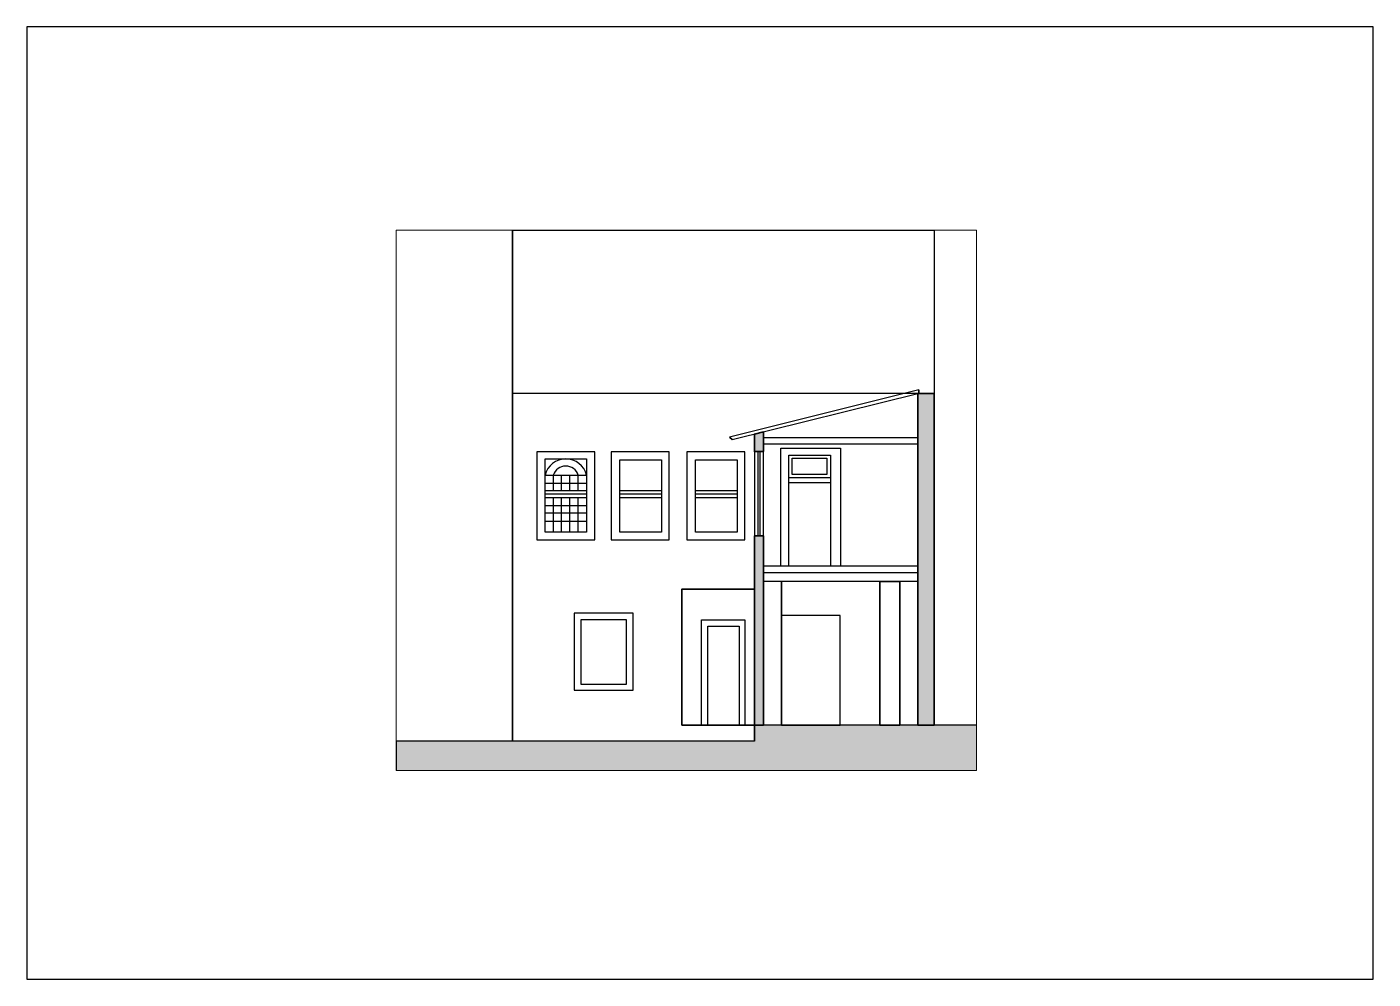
# Paper-space layout 'Layout1' of a CAD drawing. Header units: millimetres. Extents: x 21 to 318, y 103 to 313.
# The model-space entities are those that its viewports show. They can reach past a viewport. Long polylines and large blocks are cut down to what shows.
import ezdxf

# ---------------------------------------------------------------- set-up
doc = ezdxf.new("R2010")
doc.units = ezdxf.units.MM
for name, color, linetype, lineweight in [('A-ALV-___-___-EXI', 250, 'Continuous', 35), ('A-BAS-___-___-EXI', 250, 'Continuous', 25), ('A-COB-___-___-EXI', 250, 'Continuous', 25), ('A-JAN-___-___-EXI', 250, 'Continuous', 25), ('A-PIS-___-___-EXI', 250, 'Continuous', 25), ('A-POR-___-___-EXI', 250, 'Continuous', 25)]:
    doc.layers.add(name, color=color, linetype=linetype, lineweight=lineweight)

# ---------------------------------------------------------------- blocks, each defined once
blk = doc.blocks.new('A4 HORIZONTAL - A4-23057379-Não nomeada')
at = {"layer": 'A-JAN-___-___-EXI'}
for p, q in [((317.79, 313), (20.79, 313)), ((20.79, 313), (20.79, 103)), ((317.79, 103), (317.79, 313)), ((20.79, 103), (317.79, 103))]:
    blk.add_line(p, q, dxfattribs=at)

msp = doc.modelspace()

# ---------------------------------------------------------------- hatches: boundary and pattern name
at = {"layer": 'A-ALV-___-___-EXI'}
h = msp.add_hatch(color=11, dxfattribs=at)
h.paths.add_polyline_path([(-149079, -12016), (-149079, -4696), (-149439, -4696), (-149439, -12016)])
h.paths.add_polyline_path([(-153043, -12016), (-152843, -12016), (-152843, -7836), (-153043, -7836)])
h.paths.add_polyline_path([(-152843, -5980), (-152843, -5545), (-153043, -5594), (-153043, -5980)])
at = {"layer": 'A-BAS-___-___-EXI', "true_color": 0xcb9898}
msp.add_hatch(color=253, dxfattribs=at).paths.add_polyline_path([(-148143, -13016), (-148143, -12016), (-153043, -12016), (-153043, -12367), (-160943, -12367), (-160943, -13016)])

# ---------------------------------------------------------------- linework, layer by layer
at = {"layer": 'A-ALV-___-___-EXI'}
for p, q in [((-158379, -12367), (-158379, -1096)), ((-149439, -4696), (-149439, -12016)), ((-149414, -4639), (-149414, -4619)), ((-149414, -4696), (-149414, -4639)), ((-153591, -5660), (-153534, -5717)), ((-152843, -5980), (-153043, -5980)), ((-153043, -7836), (-152843, -7836)), ((-152843, -7836), (-153043, -7836)), ((-153043, -7836), (-153043, -12016)), ((-152843, -12016), (-152843, -7836)), ((-152447, -12016), (-152447, -8846)), ((-152447, -9596), (-152447, -12016)), ((-153043, -12016), (-152843, -12016)), ((-153043, -12016), (-153043, -12367))]:
    msp.add_line(p, q, dxfattribs=at)
msp.add_lwpolyline([(-149439, -12016), (-149079, -12016), (-149079, -4696), (-149439, -4696)], dxfattribs=at)
for points in [[(-152843, -5980), (-152843, -5545), (-153043, -5594), (-153043, -5980)], [(-150274, -8846), (-150274, -12016), (-149835, -12016), (-149835, -8846)], [(-154643, -12016), (-154643, -9016), (-153043, -9016), (-153043, -12016)]]:
    msp.add_lwpolyline(points, close=True, dxfattribs=at)
at = {"layer": 'A-BAS-___-___-EXI'}
for p, q in [((-149439, -12016), (-152843, -12016)), ((-152447, -12016), (-151147, -12016)), ((-148143, -12016), (-149079, -12016)), ((-148143, -13016), (-148143, -12016)), ((-153043, -12367), (-160943, -12367)), ((-160943, -12367), (-160943, -13016)), ((-160943, -13016), (-148143, -13016))]:
    msp.add_line(p, q, dxfattribs=at)
at = {"layer": 'A-COB-___-___-EXI'}
for p, q in [((-158379, -1096), (-149079, -1096)), ((-149079, -1096), (-149079, -4696)), ((-149079, -4696), (-158379, -4696)), ((-149414, -4619), (-153591, -5660)), ((-153534, -5717), (-149439, -4696))]:
    msp.add_line(p, q, dxfattribs=at)
msp.add_lwpolyline([(-149439, -5807), (-149439, -5678), (-152843, -5678), (-152843, -5807)], close=True, dxfattribs=at)
at = {"layer": 'A-JAN-___-___-EXI'}
for p, q in [((-156203, -5985), (-156203, -7925)), ((-154923, -5985), (-156203, -5985)), ((-154923, -7925), (-154923, -5985)), ((-153043, -5980), (-153043, -7836)), ((-152843, -7836), (-152843, -5980)), ((-157295, -6841), (-157295, -6501)), ((-157112, -6841), (-157112, -6501)), ((-156746, -6681), (-157660, -6681)), ((-157660, -6841), (-156746, -6841)), ((-156746, -6921), (-157660, -6921)), ((-156746, -7002), (-157660, -7002)), ((-157478, -7002), (-157478, -7759)), ((-157295, -7759), (-157295, -7002)), ((-157112, -7759), (-157112, -7002)), ((-156929, -7759), (-156929, -7002)), ((-156011, -6841), (-155091, -6841)), ((-155091, -6921), (-156011, -6921)), ((-155091, -7002), (-156011, -7002)), ((-154341, -6841), (-153421, -6841)), ((-153421, -6921), (-154341, -6921)), ((-153421, -7002), (-154341, -7002)), ((-156746, -7179), (-157660, -7179)), ((-156746, -7339), (-157660, -7339)), ((-156746, -7519), (-157660, -7519)), ((-156203, -7925), (-154923, -7925))]:
    msp.add_line(p, q, dxfattribs=at)
for points in [[(-156563, -7925), (-156563, -5985), (-157843, -5985), (-157843, -7925)], [(-156746, -7759), (-157660, -7759), (-157660, -6139), (-156746, -6139)], [(-154923, -7925), (-154923, -5985), (-156203, -5985), (-156203, -7925)], [(-155091, -7759), (-156011, -7759), (-156011, -6159), (-155091, -6159)], [(-153253, -7925), (-153253, -5985), (-154533, -5985), (-154533, -7925)], [(-153421, -7759), (-154341, -7759), (-154341, -6159), (-153421, -6159)], [(-152915, -7836), (-152915, -5980), (-152965, -5980), (-152965, -7836)], [(-155718, -11241), (-155718, -9541), (-157018, -9541), (-157018, -11241)], [(-156871, -9692), (-156871, -11107), (-155861, -11107), (-155861, -9692)]]:
    msp.add_lwpolyline(points, close=True, dxfattribs=at)
msp.add_lwpolyline([(-156746, -6501, 0.790304), (-157660, -6501)], format="xyb", close=True, dxfattribs=at)
msp.add_lwpolyline([(-156929, -6841), (-156929, -6501, 0.735889), (-157478, -6501), (-157478, -6841)], format="xyb", dxfattribs=at)
at = {"layer": 'A-PIS-___-___-EXI'}
for p, q in [((-149439, -8506), (-152843, -8506)), ((-149439, -8656), (-152843, -8656)), ((-149439, -8846), (-152843, -8846))]:
    msp.add_line(p, q, dxfattribs=at)
at = {"layer": 'A-POR-___-___-EXI'}
for p, q in [((-151147, -9596), (-152447, -9596)), ((-151147, -12016), (-151147, -9596))]:
    msp.add_line(p, q, dxfattribs=at)
for points in [[(-152461, -8506), (-152461, -5906), (-151141, -5906), (-151141, -8506)], [(-151366, -6061), (-151366, -8506), (-152282, -8506), (-152282, -6061)], [(-152208, -6482), (-152208, -6127), (-151443, -6127), (-151443, -6482)], [(-152282, -6670), (-152282, -6552), (-151366, -6552), (-151366, -6670)], [(-154206, -12016), (-154206, -9692), (-153254, -9692), (-153254, -12016)], [(-153376, -9831), (-153376, -12016), (-154067, -12016), (-154067, -9831)]]:
    msp.add_lwpolyline(points, close=True, dxfattribs=at)

psp = doc.layouts.get("Layout1")

# ---------------------------------------------------------------- block references
at = {"layer": 'A-COB-___-___-EXI'}
psp.add_blockref('A4 HORIZONTAL - A4-23057379-Não nomeada', (0, 0), dxfattribs=at)

# ---------------------------------------------------------------- viewports
at = {"layer": 'A-BAS-___-___-EXI'}
psp.add_viewport(center=(166.28, 208.58), size=(128, 119.2), view_center_point=(-154543.22, -7055.97), view_height=11920, dxfattribs=at)

doc.saveas('drawing.dxf')
